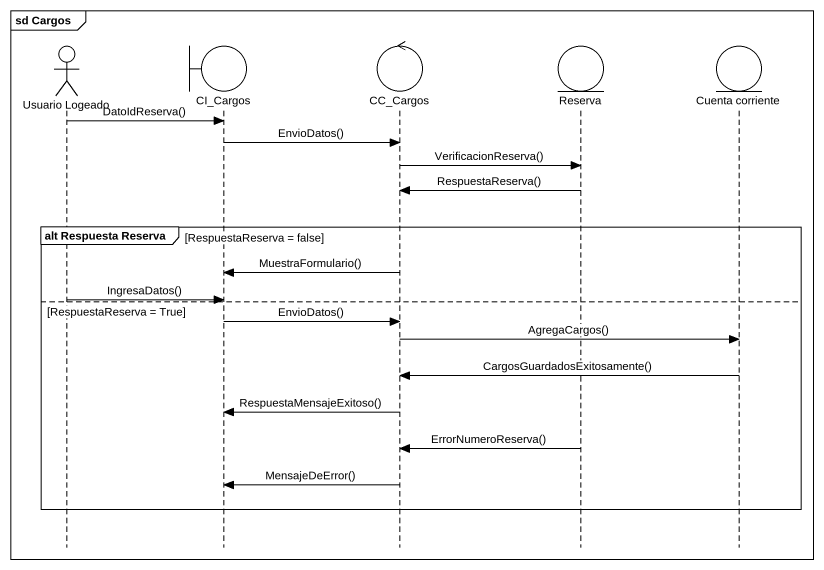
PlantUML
@startuml
mainframe sd Cargos
hide footbox
actor "Usuario Logeado" as Usuario_Logeado
boundary CI_Cargos
control CC_Cargos
entity Reserva
entity "Cuenta corriente" as Cuenta_corriente

Usuario_Logeado -> CI_Cargos : DatoIdReserva()
CI_Cargos -> CC_Cargos : EnvioDatos()
CC_Cargos -> Reserva : VerificacionReserva()
Reserva -> CC_Cargos : RespuestaReserva()
group alt Respuesta Reserva [RespuestaReserva = false]
  CC_Cargos -> CI_Cargos : MuestraFormulario()
  Usuario_Logeado -> CI_Cargos : IngresaDatos()
else RespuestaReserva = True
  CI_Cargos -> CC_Cargos : EnvioDatos()
  CC_Cargos -> Cuenta_corriente : AgregaCargos()
  Cuenta_corriente -> CC_Cargos : CargosGuardadosExitosamente()
  CC_Cargos -> CI_Cargos : RespuestaMensajeExitoso()
  Reserva -> CC_Cargos : ErrorNumeroReserva()
  CC_Cargos -> CI_Cargos : MensajeDeError()
end
@enduml
